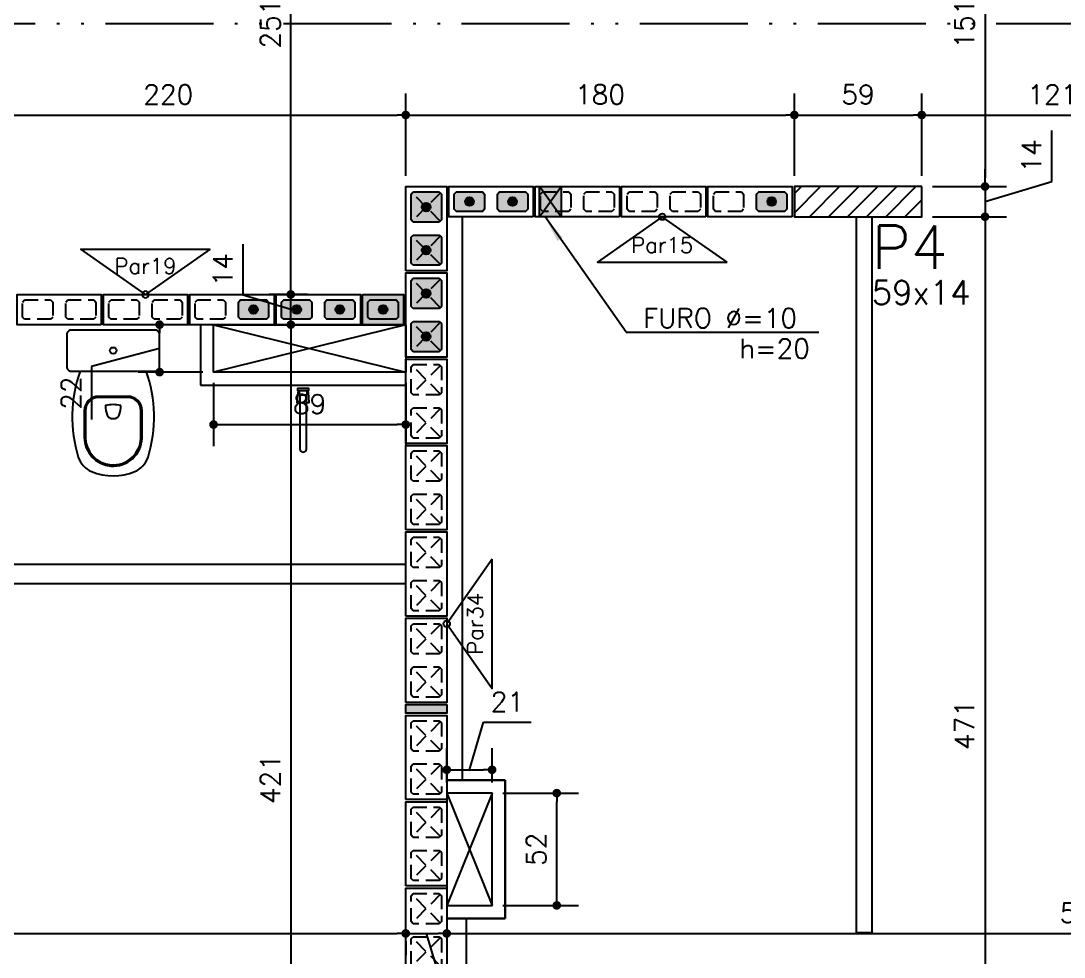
# Model space of a CAD drawing. Extents: x -14651 to 4582, y -13717 to -1290.
# Drawn here: x 1286.3 to 1769.5, y -13021.6 to -12587.9 of the extents above; entities that cross this region are included whole.
import ezdxf
from ezdxf.enums import TextEntityAlignment as Align

# ---------------------------------------------------------------- set-up
doc = ezdxf.new("R2010")
doc.units = 0
doc.header["$LTSCALE"] = 25
doc.linetypes.add('DASHED2', pattern=[0.375, 0.25, -0.125])
doc.linetypes.add('ESTILO_TQS_0004', pattern=[3.3, 2, -0.4, 0.05, -0.4, 0.05, -0.4])
for name, color, linetype in [('203', 1, 'DASHED2'), ('213', 252, 'Continuous'), ('241', 2, 'Continuous'), ('247', 50, 'Continuous'), ('253', 251, 'Continuous'), ('ALVENARIA NÃO ESTRUTURAL', 242, 'Continuous'), ('Arranque', 14, 'Continuous'), ('COTA', 1, 'Continuous'), ('EIXOS', 1, 'ESTILO_TQS_0004'), ('FERRO', 5, 'Continuous'), ('H2', 252, 'Continuous'), ('H5', 1, 'Continuous'), ('Linha_fina', 1, 'Continuous'), ('P-D', 2, 'Continuous'), ('P-N', 5, 'Continuous'), ('Pena_1', 1, 'Continuous'), ('Pena_2', 2, 'Continuous'), ('PIL-N', 4, 'Continuous'), ('PROJ', 252, 'Continuous'), ('T1', 2, 'Continuous'), ('VIGA', 3, 'Continuous')]:
    doc.layers.add(name, color=color, linetype=linetype)
doc.styles.add('COTA', font='romans.shx')
doc.styles.get("Standard").update_dxf_attribs({"font": 'romans.shx'})
doc.styles.add('Texto1', font='romans.shx', dxfattribs={"height": 9})
doc.dimstyles.new('forma', dxfattribs={"dimscale": 5, "dimtxt": 1.8, "dimasz": 0.8, "dimexe": 2, "dimexo": 1, "dimgap": 1, "dimtad": 1, "dimdec": 1, "dimzin": 9, "dimtxsty": 'COTA', "dimblk1": 'DOT', "dimblk2": 'DOT', "dimsah": 1, "dimcen": 0, "dimdle": 1, "dimclrd": 256, "dimclre": 256, "dimclrt": 2, "dimadec": 0, "dimazin": 0, "dimtfac": 1, "dimtdec": 0, "dimtmove": 0, "dimatfit": 3, "dimfxl": 1, "dimtolj": 1, "dimtzin": 0, "dimarcsym": 0})

# ---------------------------------------------------------------- blocks, each defined once
blk = doc.blocks.new('P4020')
blk.add_lwpolyline([(-19.5, -9.5), (19.5, -9.5), (19.5, 9.5), (-19.5, 9.5), (-19.5, -9.5)])
at = {"color": 1, "linetype": 'DASHED2'}
for points in [[(-17, -6), (-16, -7), (-4, -7), (-3, -6), (-3, 6), (-4, 7), (-16, 7), (-17, 6), (-17, -6)], [(3, -6), (4, -7), (16, -7), (17, -6), (17, 6), (16, 7), (4, 7), (3, 6), (3, -6)]]:
    blk.add_lwpolyline(points, dxfattribs=at)
at = {"layer": '203', "color": 253}
for p, q in [((-16.5, 6.5), (-3.5, -6.5)), ((-3.5, 6.5), (-16.5, -6.5)), ((16.5, 6.5), (3.5, -6.5)), ((3.5, 6.5), (16.5, -6.5))]:
    blk.add_line(p, q, dxfattribs=at)
blk = doc.blocks.new('P0520')
at = {"layer": '253'}
blk.add_hatch(color=129, dxfattribs=at).paths.add_polyline_path([(2, 9.5), (-2, 9.5), (-2, -9.5), (2, -9.5)])
blk.add_lwpolyline([(2, 9.5), (-2, 9.5), (-2, -9.5), (2, -9.5), (2, 9.5)])
blk = doc.blocks.new('P4015', base_point=(5842102.11612, -8124149.02973))
blk.add_lwpolyline([(5842082.61612, -8124156.02973), (5842121.61612, -8124156.02973), (5842121.61612, -8124142.02973), (5842082.61612, -8124142.02973), (5842082.61612, -8124156.02973)])
at = {"color": 1, "linetype": 'DASHED2'}
for points in [[(5842085.11612, -8124152.52973), (5842086.11612, -8124153.52973), (5842098.11612, -8124153.52973), (5842099.11612, -8124152.52973), (5842099.11612, -8124145.52973), (5842098.11612, -8124144.52973), (5842086.11612, -8124144.52973), (5842085.11612, -8124145.52973), (5842085.11612, -8124152.52973)], [(5842105.11612, -8124152.52973), (5842106.11612, -8124153.52973), (5842118.11612, -8124153.52973), (5842119.11612, -8124152.52973), (5842119.11612, -8124145.52973), (5842118.11612, -8124144.52973), (5842106.11612, -8124144.52973), (5842105.11612, -8124145.52973), (5842105.11612, -8124152.52973)]]:
    blk.add_lwpolyline(points, dxfattribs=at)
blk = doc.blocks.new('P2015')
at = {"layer": '247'}
h = blk.add_hatch(color=50, dxfattribs=at)
h.paths.add_polyline_path([(9.5, 7), (-9.5, 7), (-9.5, -7), (9.5, -7)])
h.paths.add_polyline_path([(6, -4.5), (-6, -4.5), (-7, -3.5), (-7, 3.5), (-6, 4.5), (6, 4.5), (7, 3.5), (7, -3.5)], flags=16)
blk.add_lwpolyline([(-9.5, -7), (9.5, -7), (9.5, 7), (-9.5, 7), (-9.5, -7)])
at = {"color": 1, "linetype": 'DASHED2'}
blk.add_lwpolyline([(-7, -3.5), (-6, -4.5), (6, -4.5), (7, -3.5), (7, 3.5), (6, 4.5), (-6, 4.5), (-7, 3.5), (-7, -3.5)], dxfattribs=at)
blk = doc.blocks.new('GR-1414')
at = {"layer": '213'}
h = blk.add_hatch(color=256, dxfattribs=at)
h.paths.add_polyline_path([(6, -7), (7, -6), (7, 6), (6, 7), (-6, 7), (-7, 6), (-7, -6), (-6, -7)])
h.paths.add_polyline_path([(2, 0, 1), (-2, 0, 1)], flags=16)
at = {"layer": 'Arranque'}
blk.add_hatch(color=256, dxfattribs=at).paths.add_polyline_path([(2, 0, 1), (-2, 0, 1)])
at = {"layer": '213'}
for p, q in [((-7, 6), (-6, 7)), ((-7, -6), (-7, 6)), ((-6, 7), (6, 7)), ((6, 7), (7, 6)), ((7, 6), (7, -6)), ((-6, -7), (-7, -6)), ((6, -7), (-6, -7)), ((7, -6), (6, -7))]:
    blk.add_line(p, q, dxfattribs=at)
at = {"layer": 'FERRO', "linetype": 'Continuous'}
blk.add_circle((0, 0), 2, dxfattribs=at)
blk = doc.blocks.new('GR-1409')
at = {"layer": '213'}
h = blk.add_hatch(color=256, dxfattribs=at)
h.paths.add_polyline_path([(-6, 4.5), (-7, 3.5), (-7, -3.5), (-6, -4.5), (6, -4.5), (7, -3.5), (7, 3.5), (6, 4.5)])
h.paths.add_polyline_path([(-2, 0, 1), (2, 0, 1)], flags=16)
at = {"layer": 'Arranque'}
blk.add_hatch(color=256, dxfattribs=at).paths.add_polyline_path([(-2, 0, 1), (2, 0, 1)])
at = {"layer": '213'}
blk.add_lwpolyline([(-7, 3.5), (-6, 4.5), (6, 4.5), (7, 3.5), (7, -3.5), (6, -4.5), (-6, -4.5), (-7, -3.5), (-7, 3.5)], dxfattribs=at)
at = {"layer": 'FERRO', "linetype": 'Continuous'}
blk.add_circle((0, 0), 2, dxfattribs=at)
blk = doc.blocks.new('_IDNPAR_2')
at = {"color": 3}
blk.add_lwpolyline([(1, -0.7), (0, 0), (-1, -0.7)], close=True, dxfattribs=at)
blk.add_circle((0, 0), 0.05, dxfattribs=at)
at = {"layer": '247', "color": 2, "style": 'COTA', "flags": 8}
blk.add_attdef('ID', text='', height=0.24, dxfattribs=at).set_placement((0, -0.438), align=Align.MIDDLE_CENTER)
blk = doc.blocks.new('_Dot')
at = {"color": 0, "linetype": 'ByBlock', "lineweight": -2}
blk.add_line((-0.5, 0), (-1, 0), dxfattribs=at)
at = {"color": 0, "linetype": 'ByBlock', "const_width": 0.5}
blk.add_lwpolyline([(-0.25, 0, 1), (0.25, 0, 1)], format="xyb", close=True, dxfattribs=at)
blk = doc.blocks.new('*D164')
at = {"layer": 'COTA', "lineweight": -2, "transparency": 16777216}
for p, q in [((1244.52, -12659.6), (1244.52, -12621.47)), ((1464.52, -12659.6), (1464.52, -12621.47)), ((1248.52, -12631.47), (1460.52, -12631.47))]:
    blk.add_line(p, q, dxfattribs=at)
at = {"layer": 'Defpoints', "color": 0, "transparency": 16777216}
for p in [(1464.52, -12631.47), (1244.52, -12664.6), (1464.52, -12664.6)]:
    blk.add_point(p, dxfattribs=at)
at = {"layer": 'COTA', "lineweight": -2, "transparency": 16777216, "xscale": 4, "yscale": 4, "zscale": 4, "rotation": 180}
blk.add_blockref('_Dot', (1244.52, -12631.47), dxfattribs=at)
at = {"layer": 'COTA', "lineweight": -2, "transparency": 16777216, "xscale": 4, "yscale": 4, "zscale": 4}
blk.add_blockref('_Dot', (1464.52, -12631.47), dxfattribs=at)
at = {"layer": 'COTA', "color": 2, "transparency": 16777216, "insert": (1354.52, -12621.97), "char_height": 9, "attachment_point": 5, "style": 'COTA'}
blk.add_mtext('\\A1;220 ', dxfattribs=at)
blk = doc.blocks.new('*D165')
at = {"layer": 'COTA', "lineweight": -2, "transparency": 16777216}
for p, q in [((1464.52, -12659.6), (1464.52, -12621.47)), ((1644.52, -12659.6), (1644.52, -12621.47)), ((1468.52, -12631.47), (1640.52, -12631.47))]:
    blk.add_line(p, q, dxfattribs=at)
at = {"layer": 'Defpoints', "color": 0, "transparency": 16777216}
for p in [(1644.52, -12631.47), (1464.52, -12664.6), (1644.52, -12664.6)]:
    blk.add_point(p, dxfattribs=at)
at = {"layer": 'COTA', "lineweight": -2, "transparency": 16777216, "xscale": 4, "yscale": 4, "zscale": 4, "rotation": 180}
blk.add_blockref('_Dot', (1464.52, -12631.47), dxfattribs=at)
at = {"layer": 'COTA', "lineweight": -2, "transparency": 16777216, "xscale": 4, "yscale": 4, "zscale": 4}
blk.add_blockref('_Dot', (1644.52, -12631.47), dxfattribs=at)
at = {"layer": 'COTA', "color": 2, "transparency": 16777216, "insert": (1554.52, -12621.97), "char_height": 9, "attachment_point": 5, "style": 'COTA'}
blk.add_mtext('\\A1;180 ', dxfattribs=at)
blk = doc.blocks.new('*D166')
at = {"layer": 'COTA', "lineweight": -2, "transparency": 16777216}
for p, q in [((1644.52, -12659.6), (1644.52, -12621.47)), ((1703.52, -12659.6), (1703.52, -12621.47)), ((1648.52, -12631.47), (1699.52, -12631.47))]:
    blk.add_line(p, q, dxfattribs=at)
at = {"layer": 'Defpoints', "color": 0, "transparency": 16777216}
for p in [(1703.52, -12631.47), (1644.52, -12664.6), (1703.52, -12664.6)]:
    blk.add_point(p, dxfattribs=at)
at = {"layer": 'COTA', "lineweight": -2, "transparency": 16777216, "xscale": 4, "yscale": 4, "zscale": 4, "rotation": 180}
blk.add_blockref('_Dot', (1644.52, -12631.47), dxfattribs=at)
at = {"layer": 'COTA', "lineweight": -2, "transparency": 16777216, "xscale": 4, "yscale": 4, "zscale": 4}
blk.add_blockref('_Dot', (1703.52, -12631.47), dxfattribs=at)
at = {"layer": 'COTA', "color": 2, "transparency": 16777216, "insert": (1674.02, -12621.97), "char_height": 9, "attachment_point": 5, "style": 'COTA'}
blk.add_mtext('\\A1;59 ', dxfattribs=at)
blk = doc.blocks.new('*D167')
at = {"layer": 'COTA', "lineweight": -2, "transparency": 16777216}
for p, q in [((1703.52, -12659.6), (1703.52, -12621.47)), ((1824.52, -12659.6), (1824.52, -12621.47)), ((1707.52, -12631.47), (1820.52, -12631.47))]:
    blk.add_line(p, q, dxfattribs=at)
at = {"layer": 'Defpoints', "color": 0, "transparency": 16777216}
for p in [(1824.52, -12631.47), (1703.52, -12664.6), (1824.52, -12664.6)]:
    blk.add_point(p, dxfattribs=at)
at = {"layer": 'COTA', "lineweight": -2, "transparency": 16777216, "xscale": 4, "yscale": 4, "zscale": 4, "rotation": 180}
blk.add_blockref('_Dot', (1703.52, -12631.47), dxfattribs=at)
at = {"layer": 'COTA', "lineweight": -2, "transparency": 16777216, "xscale": 4, "yscale": 4, "zscale": 4}
blk.add_blockref('_Dot', (1824.52, -12631.47), dxfattribs=at)
at = {"layer": 'COTA', "color": 2, "transparency": 16777216, "insert": (1764.02, -12621.97), "char_height": 9, "attachment_point": 5, "style": 'COTA'}
blk.add_mtext('\\A1;121 ', dxfattribs=at)
blk = doc.blocks.new('*D233')
at = {"layer": 'COTA', "lineweight": -2, "transparency": 16777216}
for p, q in [((873.52, -13006.16), (873.52, -13000.6)), ((877.52, -13010.6), (1460.52, -13010.6)), ((1464.52, -13014.1), (1464.52, -13020.6))]:
    blk.add_line(p, q, dxfattribs=at)
at = {"layer": 'Defpoints', "color": 0, "transparency": 16777216}
for p in [(873.52, -13011.16), (1464.52, -13009.1), (1464.52, -13010.6)]:
    blk.add_point(p, dxfattribs=at)
at = {"layer": 'COTA', "lineweight": -2, "transparency": 16777216, "xscale": 4, "yscale": 4, "zscale": 4, "rotation": 180}
blk.add_blockref('_Dot', (873.52, -13010.6), dxfattribs=at)
at = {"layer": 'COTA', "lineweight": -2, "transparency": 16777216, "xscale": 4, "yscale": 4, "zscale": 4}
blk.add_blockref('_Dot', (1464.52, -13010.6), dxfattribs=at)
at = {"layer": 'COTA', "color": 2, "transparency": 16777216, "insert": (1169.02, -13001.1), "char_height": 9, "attachment_point": 5, "style": 'COTA'}
blk.add_mtext('\\A1;591 ', dxfattribs=at)
blk = doc.blocks.new('*D234')
at = {"layer": 'COTA', "lineweight": -2, "transparency": 16777216}
for p, q in [((1468.52, -13010.6), (1479.52, -13010.6)), ((1474.02, -13010.6), (1483.32, -13041.6)), ((1464.52, -13014.1), (1464.52, -13020.6)), ((1483.52, -13014.1), (1483.52, -13020.6)), ((1483.32, -13041.6), (1506.17, -13041.6))]:
    blk.add_line(p, q, dxfattribs=at)
at = {"layer": 'Defpoints', "color": 0, "transparency": 16777216}
for p in [(1464.52, -13009.1), (1483.52, -13009.1), (1483.52, -13010.6)]:
    blk.add_point(p, dxfattribs=at)
at = {"layer": 'COTA', "lineweight": -2, "transparency": 16777216, "xscale": 4, "yscale": 4, "zscale": 4, "rotation": 180}
blk.add_blockref('_Dot', (1464.52, -13010.6), dxfattribs=at)
at = {"layer": 'COTA', "lineweight": -2, "transparency": 16777216, "xscale": 4, "yscale": 4, "zscale": 4}
blk.add_blockref('_Dot', (1483.52, -13010.6), dxfattribs=at)
at = {"layer": 'COTA', "color": 2, "transparency": 16777216, "insert": (1494.75, -13032.1), "char_height": 9, "attachment_point": 5, "style": 'COTA'}
blk.add_mtext('\\A1;19 ', dxfattribs=at)
blk = doc.blocks.new('*D235')
at = {"layer": 'COTA', "lineweight": -2, "transparency": 16777216}
for p, q in [((1487.52, -13010.6), (2070.52, -13010.6)), ((1483.52, -13014.1), (1483.52, -13020.6)), ((2074.52, -13014.1), (2074.52, -13020.6))]:
    blk.add_line(p, q, dxfattribs=at)
at = {"layer": 'Defpoints', "color": 0, "transparency": 16777216}
for p in [(1483.52, -13009.1), (2074.52, -13009.1), (2074.52, -13010.6)]:
    blk.add_point(p, dxfattribs=at)
at = {"layer": 'COTA', "lineweight": -2, "transparency": 16777216, "xscale": 4, "yscale": 4, "zscale": 4, "rotation": 180}
blk.add_blockref('_Dot', (1483.52, -13010.6), dxfattribs=at)
at = {"layer": 'COTA', "lineweight": -2, "transparency": 16777216, "xscale": 4, "yscale": 4, "zscale": 4}
blk.add_blockref('_Dot', (2074.52, -13010.6), dxfattribs=at)
at = {"layer": 'COTA', "color": 2, "transparency": 16777216, "insert": (1779.02, -13001.1), "char_height": 9, "attachment_point": 5, "style": 'COTA'}
blk.add_mtext('\\A1;591 ', dxfattribs=at)
blk = doc.blocks.new('*D250')
at = {"layer": 'COTA', "lineweight": -2, "transparency": 16777216}
for p, q in [((1408.52, -12728.6), (1421.29, -12728.6)), ((1411.29, -12732.6), (1411.29, -13145.6)), ((1405.89, -13149.6), (1421.29, -13149.6))]:
    blk.add_line(p, q, dxfattribs=at)
at = {"layer": 'Defpoints', "color": 0, "transparency": 16777216}
for p in [(1403.52, -12728.6), (1400.89, -13149.6), (1411.29, -13149.6)]:
    blk.add_point(p, dxfattribs=at)
at = {"layer": 'COTA', "lineweight": -2, "transparency": 16777216, "xscale": 4, "yscale": 4, "zscale": 4}
for p, rotation in [((1411.29, -12728.6), 90), ((1411.29, -13149.6), 270)]:
    blk.add_blockref('_Dot', p, dxfattribs=dict(at, rotation=rotation))
at = {"layer": 'COTA', "color": 2, "transparency": 16777216, "insert": (1401.79, -12939.1), "char_height": 9, "attachment_point": 5, "rotation": 90, "style": 'COTA'}
blk.add_mtext('\\A1;421 ', dxfattribs=at)
blk = doc.blocks.new('*D251')
at = {"layer": 'COTA', "lineweight": -2, "transparency": 16777216}
for p, q in [((1389.29, -12715), (1389.29, -12691.28)), ((1411.29, -12710.6), (1411.29, -12706.6)), ((1411.29, -12721.6), (1389.29, -12715)), ((1419.02, -12714.6), (1401.29, -12714.6)), ((1411.29, -12728.6), (1411.29, -12714.6)), ((1411.29, -12728.6), (1411.29, -12714.6)), ((1419.02, -12728.6), (1401.29, -12728.6)), ((1411.29, -12732.6), (1411.29, -12736.6))]:
    blk.add_line(p, q, dxfattribs=at)
at = {"layer": 'Defpoints', "color": 0, "transparency": 16777216}
for p in [(1411.29, -12714.6), (1424.02, -12714.6), (1424.02, -12728.6)]:
    blk.add_point(p, dxfattribs=at)
at = {"layer": 'COTA', "lineweight": -2, "transparency": 16777216, "xscale": 4, "yscale": 4, "zscale": 4}
for p, rotation in [((1411.29, -12714.6), 270), ((1411.29, -12728.6), 90)]:
    blk.add_blockref('_Dot', p, dxfattribs=dict(at, rotation=rotation))
at = {"layer": 'COTA', "color": 2, "transparency": 16777216, "insert": (1379.79, -12703.14), "char_height": 9, "attachment_point": 5, "rotation": 90, "style": 'COTA'}
blk.add_mtext('\\A1;14 ', dxfattribs=at)
blk = doc.blocks.new('*D252')
at = {"layer": 'COTA', "lineweight": -2, "transparency": 16777216}
for p, q in [((1416.29, -12463.6), (1421.29, -12463.6)), ((1411.29, -12710.6), (1411.29, -12467.6)), ((1419.02, -12714.6), (1401.29, -12714.6))]:
    blk.add_line(p, q, dxfattribs=at)
at = {"layer": 'Defpoints', "color": 0, "transparency": 16777216}
for p in [(1411.29, -12463.6), (1411.29, -12463.6), (1424.02, -12714.6)]:
    blk.add_point(p, dxfattribs=at)
at = {"layer": 'COTA', "lineweight": -2, "transparency": 16777216, "xscale": 4, "yscale": 4, "zscale": 4}
for p, rotation in [((1411.29, -12463.6), 90), ((1411.29, -12714.6), 270)]:
    blk.add_blockref('_Dot', p, dxfattribs=dict(at, rotation=rotation))
at = {"layer": 'COTA', "color": 2, "transparency": 16777216, "insert": (1401.79, -12589.1), "char_height": 9, "attachment_point": 5, "rotation": 90, "style": 'COTA'}
blk.add_mtext('\\A1;251 ', dxfattribs=at)
blk = doc.blocks.new('*D257')
at = {"layer": 'COTA', "lineweight": -2, "transparency": 16777216}
for p, q in [((1727.83, -12513.6), (1722.83, -12513.6)), ((1732.83, -12517.6), (1732.83, -12660.6)), ((1708.52, -12664.6), (1742.83, -12664.6))]:
    blk.add_line(p, q, dxfattribs=at)
at = {"layer": 'Defpoints', "color": 0, "transparency": 16777216}
for p in [(1732.83, -12513.6), (1703.52, -12664.6), (1732.83, -12664.6)]:
    blk.add_point(p, dxfattribs=at)
at = {"layer": 'COTA', "lineweight": -2, "transparency": 16777216, "xscale": 4, "yscale": 4, "zscale": 4}
for p, rotation in [((1732.83, -12513.6), 90), ((1732.83, -12664.6), 270)]:
    blk.add_blockref('_Dot', p, dxfattribs=dict(at, rotation=rotation))
at = {"layer": 'COTA', "color": 2, "transparency": 16777216, "insert": (1723.33, -12589.1), "char_height": 9, "attachment_point": 5, "rotation": 90, "style": 'COTA'}
blk.add_mtext('\\A1;151 ', dxfattribs=at)
blk = doc.blocks.new('*D258')
at = {"layer": 'COTA', "lineweight": -2, "transparency": 16777216}
for p, q in [((1763.83, -12662.3), (1763.83, -12638.58)), ((1732.83, -12660.6), (1732.83, -12656.6)), ((1708.52, -12664.6), (1742.83, -12664.6)), ((1732.83, -12671.6), (1763.83, -12662.3)), ((1732.83, -12664.6), (1732.83, -12678.6)), ((1732.83, -12664.6), (1732.83, -12678.6)), ((1708.52, -12678.6), (1742.83, -12678.6)), ((1732.83, -12682.6), (1732.83, -12686.6))]:
    blk.add_line(p, q, dxfattribs=at)
at = {"layer": 'Defpoints', "color": 0, "transparency": 16777216}
for p in [(1703.52, -12664.6), (1703.52, -12678.6), (1732.83, -12678.6)]:
    blk.add_point(p, dxfattribs=at)
at = {"layer": 'COTA', "lineweight": -2, "transparency": 16777216, "xscale": 4, "yscale": 4, "zscale": 4}
for p, rotation in [((1732.83, -12664.6), 270), ((1732.83, -12678.6), 90)]:
    blk.add_blockref('_Dot', p, dxfattribs=dict(at, rotation=rotation))
at = {"layer": 'COTA', "color": 2, "transparency": 16777216, "insert": (1754.33, -12650.44), "char_height": 9, "attachment_point": 5, "rotation": 90, "style": 'COTA'}
blk.add_mtext('\\A1;14 ', dxfattribs=at)
blk = doc.blocks.new('*D259')
at = {"layer": 'COTA', "lineweight": -2, "transparency": 16777216}
for p, q in [((1708.52, -12678.6), (1742.83, -12678.6)), ((1732.83, -12682.6), (1732.83, -13145.6)), ((1718.52, -13149.6), (1742.83, -13149.6))]:
    blk.add_line(p, q, dxfattribs=at)
at = {"layer": 'Defpoints', "color": 0, "transparency": 16777216}
for p in [(1703.52, -12678.6), (1713.52, -13149.6), (1732.83, -13149.6)]:
    blk.add_point(p, dxfattribs=at)
at = {"layer": 'COTA', "lineweight": -2, "transparency": 16777216, "xscale": 4, "yscale": 4, "zscale": 4}
for p, rotation in [((1732.83, -12678.6), 90), ((1732.83, -13149.6), 270)]:
    blk.add_blockref('_Dot', p, dxfattribs=dict(at, rotation=rotation))
at = {"layer": 'COTA', "color": 2, "transparency": 16777216, "insert": (1723.33, -12914.1), "char_height": 9, "attachment_point": 5, "rotation": 90, "style": 'COTA'}
blk.add_mtext('\\A1;471 ', dxfattribs=at)
blk = doc.blocks.new('layout-inferior 2')
at = {"layer": 'ALVENARIA NÃO ESTRUTURAL'}
for p, q in [((27236.88, -12939.6), (27236.88, -12678.6)), ((27419.28, -12678.6), (27419.28, -13010.1)), ((27426.58, -13010.1), (27426.58, -12678.6)), ((27115.58, -12728.6), (27115.58, -12756.6)), ((27115.58, -12728.6), (27115.58, -12756.6)), ((27121.58, -12750.6), (27121.58, -12728.6)), ((27210.58, -12750.6), (27121.58, -12750.6)), ((27115.58, -12756.6), (27210.58, -12756.6)), ((27115.58, -12756.6), (27210.58, -12756.6)), ((26969.58, -12839.6), (27210.58, -12839.6)), ((27210.58, -12848.6), (26960.58, -12848.6)), ((27229.58, -12939.6), (27256.58, -12939.6)), ((27256.58, -12939.6), (27229.58, -12939.6)), ((27256.58, -12939.6), (27256.58, -13003.6)), ((27256.58, -13003.6), (27256.58, -12939.6)), ((27250.58, -12945.6), (27229.58, -12945.6)), ((27250.58, -12997.6), (27250.58, -12945.6)), ((27229.58, -12997.6), (27250.58, -12997.6)), ((27256.58, -13003.6), (27229.58, -13003.6)), ((27229.58, -13003.6), (27256.58, -13003.6)), ((27238.58, -13003.6), (27238.58, -13149.6)), ((27419.28, -13010.1), (27426.58, -13010.1))]:
    blk.add_line(p, q, dxfattribs=at)
at = {"layer": 'Pena_1'}
for p, q in [((27121.58, -12728.6), (27210.58, -12750.6)), ((27210.58, -12728.6), (27121.58, -12750.6)), ((27229.58, -12945.6), (27250.58, -12997.6)), ((27250.58, -12945.6), (27229.58, -12997.6))]:
    blk.add_line(p, q, dxfattribs=at)
at = {"layer": 'Pena_2'}
for points in [[(27121.58, -12728.6), (27210.58, -12728.6), (27210.58, -12750.6), (27121.58, -12750.6), (27121.58, -12728.6)], [(27229.58, -12945.6), (27229.58, -12997.6), (27250.58, -12997.6), (27250.58, -12945.6), (27229.58, -12945.6)]]:
    blk.add_lwpolyline(points, dxfattribs=at)
at = {"layer": 'PROJ'}
for points in [[(27053.58, -12744.1), (27053.58, -12747.7), (27053.58, -12748.1, 0.414214), (27055.58, -12750.1), (27094.58, -12750.1, 0.414214), (27096.58, -12748.1), (27096.58, -12733.1, 0.414214), (27094.58, -12731.1), (27055.58, -12731.1, 0.414214), (27053.58, -12733.1)], [(27062.24, -12768.43), (27062.24, -12780.71, 0.391339), (27074.08, -12793.5, 0.428002), (27087.91, -12781.11), (27087.91, -12768.43, 0.416278), (27081.84, -12762.36), (27068.32, -12762.36, 0.413625)], [(27078.59, -12765.99, 0.10791), (27071.57, -12766.03, 0.124585), (27072.34, -12770.49, 0.161338), (27073.21, -12771.67, 0.122351), (27075.08, -12772.13, 0.122351), (27076.94, -12771.67, 0.167944), (27077.81, -12770.49, 0.125904), (27078.59, -12765.99)]]:
    blk.add_lwpolyline(points, format="xyb", close=True, dxfattribs=at)
for points in [[(27059.77, -12750.1, 0.160999), (27058.91, -12789.99, 0.2149), (27065.08, -12796.6, 0.2), (27085.08, -12796.6, 0.2149), (27091.24, -12789.99, 0.160999), (27090.39, -12750.1)], [(27165.58, -12759.1, 0.414214), (27165.78, -12758.9), (27165.78, -12758.1), (27160.38, -12758.1), (27160.38, -12758.9, 0.414214), (27160.58, -12759.1), (27165.58, -12759.1)], [(27160.98, -12759.1, -0.414214), (27161.18, -12759.3), (27161.18, -12760.85, 0.414214), (27161.38, -12761.05), (27164.78, -12761.05), (27164.98, -12760.85), (27164.98, -12759.3, -0.414214), (27165.18, -12759.1)], [(27161.53, -12761.05), (27161.53, -12786.1, 1), (27164.63, -12786.1), (27164.63, -12761.05)], [(27061.68, -12768.43), (27061.68, -12780.71, 0.391339), (27074.03, -12794.07, 0.428196), (27088.47, -12781.12), (27088.48, -12768.43, 0.416194), (27081.84, -12761.79), (27068.32, -12761.79, 0.413638), (27061.68, -12768.43)]]:
    blk.add_lwpolyline(points, format="xyb", dxfattribs=at)
for points in [[(27161.18, -12760.05), (27160.58, -12760.05), (27160.19, -12764.63), (27161.53, -12764.63)], [(27164.63, -12764.63), (27165.89, -12764.63), (27165.57, -12760.05), (27164.98, -12760.05)]]:
    blk.add_lwpolyline(points, dxfattribs=at)
blk.add_circle((27075.08, -12740.6), 1.5, dxfattribs=at)
blk = doc.blocks.new('ss')
at = {"layer": 'Linha_fina'}
blk.add_solid([(0, 0), (-2.501, -0.287), (-2.499, 0.296)], dxfattribs=at)
blk = doc.blocks.new('furos-inferior2')
at = {"layer": 'H2'}
for points in [[(1531.53, -12671.62), (1526.53, -12664.6), (1526.53, -12678.64)], [(1526.53, -12678.64), (1531.53, -12671.62), (1526.53, -12664.6)], [(1526.53, -12664.6), (1531.53, -12671.62), (1536.53, -12664.6), (1536.53, -12664.6)], [(1536.53, -12664.6), (1531.53, -12671.62), (1536.53, -12678.64)], [(1531.53, -12671.62), (1526.53, -12678.64), (1526.53, -12678.64), (1536.53, -12678.64)]]:
    blk.add_hatch(color=256, dxfattribs=at).paths.add_polyline_path(points)
at = {"layer": 'Linha_fina'}
for q in [(1529.03, -12678.64), (1655.84, -12732.05)]:
    blk.add_line((1566.7, -12732.05), q, dxfattribs=at)
at = {"layer": 'Pena_2', "ltscale": 0.5}
blk.add_lwpolyline([(1526.53, -12664.6), (1536.53, -12664.6), (1536.53, -12678.64), (1526.53, -12678.64)], close=True, dxfattribs=at)
at = {"layer": 'VIGA', "ltscale": 0.5}
for p, q in [((1526.53, -12678.64), (1536.53, -12664.6)), ((1536.53, -12678.64), (1526.53, -12664.6))]:
    blk.add_line(p, q, dxfattribs=at)
at = {"layer": 'COTA', "xscale": -4.999999999999998, "yscale": 4.999999999999998, "zscale": 4.999999999999998, "rotation": 303.6559025255237}
blk.add_blockref('ss', (1529.03, -12678.64), dxfattribs=at)
at = {"layer": 'T1', "style": 'Texto1'}
for s, p in [('FURO Ø=10', (1574.43, -12730.05)), ('h=20', (1618.97, -12744.17))]:
    blk.add_text(s, height=9, dxfattribs=at).set_placement(p)
blk = doc.blocks.new('*D354')
at = {"layer": 'COTA', "lineweight": -2, "transparency": 16777216}
for p, q in [((1375.52, -12755.6), (1375.52, -12784.87)), ((1464.52, -12755.6), (1464.52, -12784.87)), ((1379.52, -12774.87), (1460.52, -12774.87))]:
    blk.add_line(p, q, dxfattribs=at)
at = {"layer": 'Defpoints', "color": 0, "transparency": 16777216}
for p in [(1375.52, -12750.6), (1464.52, -12750.6), (1464.52, -12774.87)]:
    blk.add_point(p, dxfattribs=at)
at = {"layer": 'COTA', "lineweight": -2, "transparency": 16777216, "xscale": 4, "yscale": 4, "zscale": 4, "rotation": 180}
blk.add_blockref('_Dot', (1375.52, -12774.87), dxfattribs=at)
at = {"layer": 'COTA', "lineweight": -2, "transparency": 16777216, "xscale": 4, "yscale": 4, "zscale": 4}
blk.add_blockref('_Dot', (1464.52, -12774.87), dxfattribs=at)
at = {"layer": 'COTA', "color": 2, "transparency": 16777216, "insert": (1420.02, -12765.37), "char_height": 9, "attachment_point": 5, "style": 'COTA'}
blk.add_mtext('\\A1;89 ', dxfattribs=at)
blk = doc.blocks.new('*D355')
at = {"layer": 'COTA', "lineweight": -2, "transparency": 16777216}
for p, q in [((1370.52, -12728.6), (1340.52, -12728.6)), ((1350.52, -12746.6), (1350.52, -12732.6)), ((1350.52, -12739.6), (1319.02, -12748)), ((1319.02, -12748), (1319.02, -12772.57)), ((1370.52, -12750.6), (1340.52, -12750.6))]:
    blk.add_line(p, q, dxfattribs=at)
at = {"layer": 'Defpoints', "color": 0, "transparency": 16777216}
for p in [(1350.52, -12728.6), (1375.52, -12728.6), (1375.52, -12750.6)]:
    blk.add_point(p, dxfattribs=at)
at = {"layer": 'COTA', "lineweight": -2, "transparency": 16777216, "xscale": 4, "yscale": 4, "zscale": 4}
for p, rotation in [((1350.52, -12728.6), 90), ((1350.52, -12750.6), 270)]:
    blk.add_blockref('_Dot', p, dxfattribs=dict(at, rotation=rotation))
at = {"layer": 'COTA', "color": 2, "transparency": 16777216, "insert": (1309.52, -12760.28), "char_height": 9, "attachment_point": 5, "rotation": 90, "style": 'COTA'}
blk.add_mtext('\\A1;22 ', dxfattribs=at)
blk = doc.blocks.new('*D356')
at = {"layer": 'COTA', "lineweight": -2, "transparency": 16777216}
for p, q in [((1509.52, -12945.6), (1544.47, -12945.6)), ((1534.47, -12993.6), (1534.47, -12949.6)), ((1509.52, -12997.6), (1544.47, -12997.6))]:
    blk.add_line(p, q, dxfattribs=at)
at = {"layer": 'Defpoints', "color": 0, "transparency": 16777216}
for p in [(1504.52, -12945.6), (1534.47, -12945.6), (1504.52, -12997.6)]:
    blk.add_point(p, dxfattribs=at)
at = {"layer": 'COTA', "lineweight": -2, "transparency": 16777216, "xscale": 4, "yscale": 4, "zscale": 4}
for p, rotation in [((1534.47, -12945.6), 90), ((1534.47, -12997.6), 270)]:
    blk.add_blockref('_Dot', p, dxfattribs=dict(at, rotation=rotation))
at = {"layer": 'COTA', "color": 2, "transparency": 16777216, "insert": (1524.97, -12971.6), "char_height": 9, "attachment_point": 5, "rotation": 90, "style": 'COTA'}
blk.add_mtext('\\A1;52 ', dxfattribs=at)
blk = doc.blocks.new('*D357')
at = {"layer": 'COTA', "lineweight": -2, "transparency": 16777216}
for p, q in [((1494.02, -12934.78), (1500.62, -12912.78)), ((1500.62, -12912.78), (1522.62, -12912.78)), ((1483.52, -12940.6), (1483.52, -12924.78)), ((1504.52, -12940.6), (1504.52, -12924.78)), ((1487.52, -12934.78), (1500.52, -12934.78))]:
    blk.add_line(p, q, dxfattribs=at)
at = {"layer": 'Defpoints', "color": 0, "transparency": 16777216}
for p in [(1504.52, -12934.78), (1483.52, -12945.6), (1504.52, -12945.6)]:
    blk.add_point(p, dxfattribs=at)
at = {"layer": 'COTA', "lineweight": -2, "transparency": 16777216, "xscale": 4, "yscale": 4, "zscale": 4, "rotation": 180}
blk.add_blockref('_Dot', (1483.52, -12934.78), dxfattribs=at)
at = {"layer": 'COTA', "lineweight": -2, "transparency": 16777216, "xscale": 4, "yscale": 4, "zscale": 4}
blk.add_blockref('_Dot', (1504.52, -12934.78), dxfattribs=at)
at = {"layer": 'COTA', "color": 2, "transparency": 16777216, "insert": (1511.62, -12903.28), "char_height": 9, "attachment_point": 5, "style": 'COTA'}
blk.add_mtext('\\A1;21 ', dxfattribs=at)

msp = doc.modelspace()

# ---------------------------------------------------------------- hatches: boundary and pattern name
at = {"layer": 'H5'}
h = msp.add_hatch(dxfattribs=at)
h.set_pattern_fill('ANSI31', color=256, scale=50, style=0)
h.set_pattern_definition([(45, (199.517, -12044.5974), (-4.419417, 4.419417), [])])
h.paths.add_polyline_path([(1703.52, -12664.6), (1644.52, -12664.6), (1644.52, -12678.6), (1703.52, -12678.6)])

# ---------------------------------------------------------------- linework, layer by layer
at = {"layer": 'EIXOS'}
msp.add_line((-572.08, -12589.1), (3672.89, -12589.1), dxfattribs=at)
at = {"layer": 'P-N', "linetype": 'Continuous'}
msp.add_lwpolyline([(1703.52, -12664.6), (1644.52, -12664.6), (1644.52, -12678.6), (1703.52, -12678.6), (1703.52, -12664.6)], dxfattribs=at)

# ---------------------------------------------------------------- block references
for name, p in [('GR-1414', (1474.02, -12674.1)), ('GR-1409', (1494.02, -12671.6)), ('GR-1409', (1514.02, -12671.6)), ('GR-1409', (1634.02, -12671.6)), ('GR-1414', (1474.02, -12694.1)), ('GR-1414', (1474.02, -12714.1)), ('GR-1409', (1394.02, -12721.6)), ('GR-1409', (1414.02, -12721.6)), ('GR-1409', (1434.02, -12721.6)), ('GR-1409', (1454.02, -12721.6)), ('GR-1414', (1474.02, -12734.1))]:
    msp.add_blockref(name, p)
at = {"layer": '241', "xscale": -1}
for name, p, rotation in [('P4020', (1474.02, -12684.1), 270), ('P4020', (1474.02, -12724.1), 270), ('P2015', (1454.02, -12721.6), 180), ('P4020', (1474.02, -12764.1), 270), ('P4020', (1474.02, -12804.1), 270), ('P4020', (1474.02, -12844.1), 270), ('P4020', (1474.02, -12884.1), 270), ('P0520', (1474.02, -12906.6), 270.0000012314127), ('P4020', (1474.02, -12929.1), 270), ('P4020', (1474.02, -12969.1), 270), ('P4020', (1474.02, -13009.1), 270)]:
    msp.add_blockref(name, p, dxfattribs=dict(at, rotation=rotation))
for p in [(1504.02, -12671.6), (1544.02, -12671.6), (1584.02, -12671.6), (1624.02, -12671.6), (1304.02, -12721.6), (1344.02, -12721.6), (1384.02, -12721.6), (1424.02, -12721.6)]:
    msp.add_blockref('P4015', p, dxfattribs=at)
at = {"layer": '247', "linetype": 'Continuous', "xscale": 30, "yscale": 30, "zscale": 30}
msp.add_blockref('_IDNPAR_2', (1583.35, -12678.6), dxfattribs=at).add_auto_attribs({'ID': 'Par15'})
at = {"layer": '247', "linetype": 'Continuous'}
ref = msp.add_blockref('_IDNPAR_2', (1344.02, -12714.6), dxfattribs=dict(at, xscale=-30, yscale=30, zscale=30, rotation=180))
ref.add_attrib('ID', 'Par19', dxfattribs={"color": 2, "height": 7.2, "style": 'COTA', "flags": 8}).set_placement((1344.02, -12701.45), align=Align.MIDDLE_CENTER)
at = {"layer": '247', "linetype": 'Continuous', "xscale": 30, "yscale": 30, "zscale": 30, "rotation": 90}
msp.add_blockref('_IDNPAR_2', (1483.52, -12867.17), dxfattribs=at).add_auto_attribs({'ID': 'Par34'})
at = {"layer": 'COTA'}
for name, p in [('furos-inferior2', (0, 0)), ('layout-inferior 2', (-25746.06, 0))]:
    msp.add_blockref(name, p, dxfattribs=at)

# ---------------------------------------------------------------- texts
at = {"layer": 'P-D', "linetype": 'Continuous'}
msp.add_text('59x14', height=11, dxfattribs=at).set_placement((1680.37, -12719.2))
at = {"layer": 'PIL-N', "linetype": 'Continuous'}
msp.add_text('P4', height=20, dxfattribs=at).set_placement((1680.37, -12702.7))

# ---------------------------------------------------------------- dimensions: what is measured, and where the dimension line sits
at = {"layer": 'COTA'}
for base, p1, p2, override, picture, middle in [((1411.29, -12463.6), (1424.02, -12714.6), (1411.29, -12463.6), {"dimpost": ' ', "dimtmove": 1}, '*D252', (1401.79, -12589.1)), ((1732.83, -12664.6), (1732.83, -12513.6), (1703.52, -12664.6), {"dimpost": ' ', "dimtmove": 1}, '*D257', (1723.33, -12589.1)), ((1732.83, -12678.6), (1703.52, -12664.6), (1703.52, -12678.6), {"dimpost": ' ', "dimtmove": 1}, '*D258', (1754.33, -12657.3)), ((1732.83, -13149.6), (1703.52, -12678.6), (1713.52, -13149.6), {"dimpost": ' ', "dimtmove": 1}, '*D259', (1723.33, -12914.1)), ((1411.29, -12714.6), (1424.02, -12728.6), (1424.02, -12714.6), {"dimpost": ' ', "dimtmove": 1}, '*D251', (1379.79, -12710)), ((1411.29, -13149.6), (1403.52, -12728.6), (1400.89, -13149.6), {"dimpost": ' '}, '*D250', (1401.79, -12939.1)), ((1534.47, -12945.6), (1504.52, -12997.6), (1504.52, -12945.6), {"dimpost": ' '}, '*D356', (1524.97, -12971.6))]:
    dim = msp.add_linear_dim(base=base, p1=p1, p2=p2, angle=90, dimstyle='forma', override=override, dxfattribs=at)
    dim.commit()
    dim.dimension.update_dxf_attribs({"geometry": picture, "text_midpoint": middle})
for base, p1, p2, override, picture, middle in [((1464.52, -12631.47), (1244.52, -12664.6), (1464.52, -12664.6), {"dimpost": ' ', "dimtmove": 1}, '*D164', (1354.52, -12621.97)), ((1644.52, -12631.47), (1464.52, -12664.6), (1644.52, -12664.6), {"dimpost": ' ', "dimtmove": 1}, '*D165', (1554.52, -12621.97)), ((1703.52, -12631.47), (1644.52, -12664.6), (1703.52, -12664.6), {"dimpost": ' ', "dimtmove": 1}, '*D166', (1674.02, -12621.97)), ((1824.52, -12631.47), (1703.52, -12664.6), (1824.52, -12664.6), {"dimpost": ' ', "dimtmove": 1}, '*D167', (1764.02, -12621.97)), ((1464.52, -12774.87), (1375.52, -12750.6), (1464.52, -12750.6), {"dimpost": ' '}, '*D354', (1420.02, -12765.37)), ((1504.52, -12934.78), (1483.52, -12945.6), (1504.52, -12945.6), {"dimpost": ' ', "dimtmove": 1}, '*D357', (1505.62, -12903.28)), ((1464.52, -13010.6), (873.52, -13011.16), (1464.52, -13009.1), {"dimpost": ' '}, '*D233', (1169.02, -13001.1)), ((2074.52, -13010.6), (1483.52, -13009.1), (2074.52, -13009.1), {"dimpost": ' ', "dimtmove": 1}, '*D235', (1779.02, -13001.1)), ((1483.52, -13010.6), (1464.52, -13009.1), (1483.52, -13009.1), {"dimpost": ' ', "dimtmove": 1}, '*D234', (1488.32, -13032.1))]:
    dim = msp.add_linear_dim(base=base, p1=p1, p2=p2, dimstyle='forma', override=override, dxfattribs=at)
    dim.commit()
    dim.dimension.update_dxf_attribs({"geometry": picture, "text_midpoint": middle})
dim = msp.add_linear_dim(base=(1350.52, -12728.6), p1=(1375.52, -12750.6), p2=(1375.52, -12728.6), angle=90, dimstyle='forma', override={"dimpost": ' ', "dimtmove": 1}, dxfattribs=at)
dim.commit()
dim.dimension.update_dxf_attribs({"geometry": '*D355', "text_midpoint": (1319.02, -12753), "dimtype": 160})

doc.saveas('drawing.dxf')
